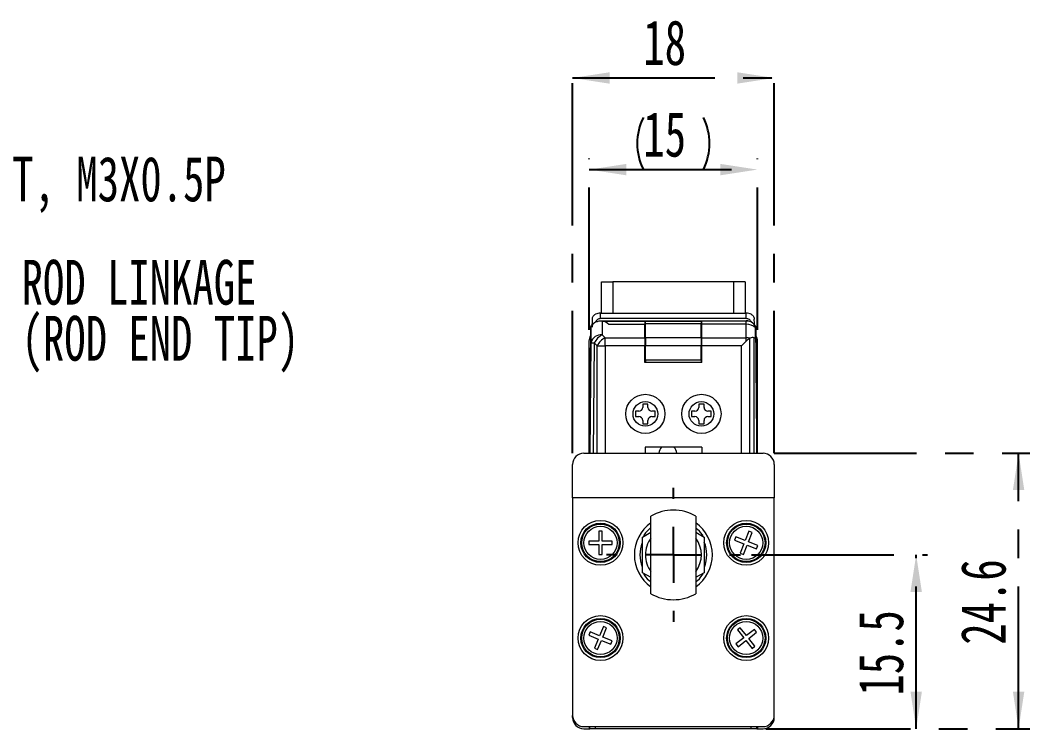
# Model space of a CAD drawing. Header units: millimetres. Extents: x 5 to 415, y 5 to 292.
# Drawn here: x 228.7 to 318.8, y 163.1 to 226.3 of the extents above; entities that cross this region are included whole.
import ezdxf

# ---------------------------------------------------------------- set-up
doc = ezdxf.new("R2010")
doc.units = ezdxf.units.MM
doc.linetypes.add('CENTERX2', pattern=[20.32, 12.7, -2.54, 2.54, -2.54])
doc.layers.add('CENTER_LINE', color=7, linetype='CENTERX2')
doc.styles.add('SLDTEXTSTYLE0', font='TXT', dxfattribs={"width": 0.7})
doc.dimstyles.new('SLDDIMSTYLE1', dxfattribs={"dimtxt": 4, "dimasz": 3.302, "dimexe": 0, "dimexo": 0.0625, "dimgap": 1, "dimtad": 1, "dimrnd": 1e-09, "dimzin": 12, "dimdsep": 46, "dimtxsty": 'SLDTEXTSTYLE0', "dimsah": 1, "dimcen": 0.09, "dimadec": 0, "dimazin": 3, "dimtfac": 1, "dimtofl": 0, "dimtmove": 0, "dimatfit": 3, "dimfxl": 1, "dimfrac": 2, "dimtolj": 1, "dimtzin": 12, "dimarcsym": 0})
doc.dimstyles.new('SLDDIMSTYLE5', dxfattribs={"dimtxt": 4, "dimasz": 3.302, "dimexe": 0, "dimexo": 0.0625, "dimgap": 1, "dimtad": 1, "dimdec": 1, "dimrnd": 1e-09, "dimzin": 12, "dimdsep": 46, "dimtxsty": 'SLDTEXTSTYLE0', "dimsah": 1, "dimcen": 0.09, "dimadec": 0, "dimazin": 3, "dimtfac": 1, "dimtdec": 1, "dimtofl": 0, "dimtmove": 0, "dimatfit": 3, "dimfxl": 1, "dimfrac": 2, "dimtolj": 1, "dimtzin": 12, "dimarcsym": 0})

# ---------------------------------------------------------------- blocks, each defined once
blk = doc.blocks.new('_D_15')
at = {"layer": 'CENTER_LINE'}
for p, q in [((279.455, 198.659), (279.455, 213.96)), ((294.455, 198.659), (294.455, 213.96)), ((279.455, 212.96), (294.455, 212.96))]:
    blk.add_line(p, q, dxfattribs=at)
for centre, start, end in [((288.938, 215.29), 153.43495, 206.56505), ((284.971, 215.29), 333.43495, 26.56505)]:
    blk.add_arc(centre, 5.211, start, end, dxfattribs=at)
for points in [[(279.455, 212.96), (282.757, 212.452), (282.757, 213.468)], [(294.455, 212.96), (291.153, 213.468), (291.153, 212.452)]]:
    blk.add_solid(points, dxfattribs=at)
at = {"layer": 'CENTER_LINE', "insert": (284.277, 218.116), "char_height": 4, "attachment_point": 1, "style": 'SLDTEXTSTYLE0'}
blk.add_mtext('15', dxfattribs=at)
blk = doc.blocks.new('_D_16')
at = {"layer": 'CENTER_LINE'}
for p, q in [((277.955, 187.656), (277.955, 222.139)), ((295.955, 187.656), (295.955, 222.139)), ((277.955, 221.139), (295.955, 221.139))]:
    blk.add_line(p, q, dxfattribs=at)
for points in [[(277.955, 221.139), (281.257, 220.631), (281.257, 221.647)], [(295.955, 221.139), (292.653, 221.647), (292.653, 220.631)]]:
    blk.add_solid(points, dxfattribs=at)
at = {"layer": 'CENTER_LINE', "insert": (284.277, 226.295), "char_height": 4, "attachment_point": 1, "style": 'SLDTEXTSTYLE0'}
blk.add_mtext('18', dxfattribs=at)
blk = doc.blocks.new('_D_17')
at = {"layer": 'CENTER_LINE'}
for p, q in [((293.935, 178.576), (309.618, 178.576)), ((308.618, 163.056), (308.618, 178.576)), ((295.205, 163.056), (309.618, 163.056))]:
    blk.add_line(p, q, dxfattribs=at)
for points in [[(308.618, 178.576), (308.11, 175.274), (309.126, 175.274)], [(308.618, 163.056), (309.126, 166.358), (308.11, 166.358)]]:
    blk.add_solid(points, dxfattribs=at)
at = {"layer": 'CENTER_LINE', "insert": (303.461, 166.022), "char_height": 4, "attachment_point": 1, "rotation": 90, "style": 'SLDTEXTSTYLE0'}
blk.add_mtext('15.5', dxfattribs=at)
blk = doc.blocks.new('_D_18')
at = {"layer": 'CENTER_LINE'}
for p, q in [((295.955, 187.656), (318.756, 187.656)), ((317.756, 163.056), (317.756, 187.656)), ((295.405, 163.056), (318.756, 163.056))]:
    blk.add_line(p, q, dxfattribs=at)
for points in [[(317.756, 187.656), (317.248, 184.354), (318.264, 184.354)], [(317.756, 163.056), (318.264, 166.358), (317.248, 166.358)]]:
    blk.add_solid(points, dxfattribs=at)
at = {"layer": 'CENTER_LINE', "insert": (312.599, 170.562), "char_height": 4, "attachment_point": 1, "rotation": 90, "style": 'SLDTEXTSTYLE0'}
blk.add_mtext('24.6', dxfattribs=at)
blk = doc.blocks.new('SW_CENTERMARKSYMBOL_3')
at = {"layer": 'CENTER_LINE', "color": 0}
for p, q in [((0, 5), (0, 5.98)), ((0, 0), (0, 2.5)), ((-5, 0), (-5.98, 0)), ((0, 0), (-2.5, 0)), ((0, 0), (0, -2.5)), ((0, 0), (2.5, 0)), ((5, 0), (5.98, 0)), ((0, -5), (0, -5.98))]:
    blk.add_line(p, q, dxfattribs=at)
blk = doc.blocks.new('SW_NOTE_0_8')
at = {"layer": 'CENTER_LINE', "color": 0, "insert": (0.538, 2.428), "char_height": 4, "attachment_point": 1, "style": 'SLDTEXTSTYLE0'}
blk.add_mtext('NUT, M3X0.5P', dxfattribs=at)
blk = doc.blocks.new('SW_NOTE_0_9')
at = {"layer": 'CENTER_LINE', "color": 0, "char_height": 4, "attachment_point": 1, "style": 'SLDTEXTSTYLE0'}
for s, insert in [('ROD LINKAGE', (0.517, 2.415)), ('(ROD END TIP)', (0.517, -2.585))]:
    blk.add_mtext(s, dxfattribs=dict(at, insert=insert))

msp = doc.modelspace()

# ---------------------------------------------------------------- linework, layer by layer
at = {"color": 7, "linetype": 'Continuous', "lineweight": 18}
for p, q in [((280.555, 200.159), (280.555, 202.959)), ((292.355, 202.959), (281.555, 202.959)), ((293.355, 202.959), (293.355, 200.159)), ((280.455, 199.659), (280.455, 200.159)), ((280.455, 200.159), (293.455, 200.159)), ((293.455, 199.659), (293.455, 200.159)), ((293.455, 199.659), (280.455, 199.659)), ((280.455, 199.459), (293.455, 199.459)), ((280.455, 199.459), (284.405, 199.459)), ((280.608, 199.447), (280.608, 198.212)), ((280.675, 199.434), (284.405, 199.434)), ((284.405, 199.141), (281.185, 199.141)), ((284.405, 199.434), (284.405, 199.459)), ((284.405, 199.434), (284.405, 199.141)), ((284.405, 197.951), (284.405, 199.141)), ((284.477, 199.459), (284.455, 199.415)), ((284.455, 198.859), (284.455, 199.415)), ((284.455, 199.415), (284.459, 199.407)), ((289.451, 199.407), (284.459, 199.407)), ((284.474, 197.951), (284.463, 199.202)), ((289.446, 199.202), (284.463, 199.202)), ((284.477, 199.459), (289.433, 199.459)), ((289.433, 199.459), (289.455, 199.415)), ((289.435, 197.951), (289.446, 199.202)), ((289.455, 199.415), (289.451, 199.407)), ((289.455, 199.415), (289.455, 198.859)), ((289.505, 199.459), (293.455, 199.459)), ((289.505, 199.432), (289.505, 199.459)), ((293.455, 199.432), (289.505, 199.432)), ((289.505, 199.166), (289.505, 199.432)), ((293.455, 199.166), (289.505, 199.166)), ((289.505, 197.951), (289.505, 199.166)), ((293.455, 199.166), (293.455, 199.432)), ((293.455, 197.951), (293.455, 199.166)), ((294.188, 198.909), (294.184, 199.142)), ((279.489, 187.656), (279.588, 198.958)), ((279.608, 197.514), (279.608, 198.991)), ((280.608, 198.212), (280.869, 197.951)), ((284.455, 198.902), (284.405, 198.902)), ((284.455, 198.859), (284.405, 198.859)), ((284.455, 197.051), (284.455, 198.859)), ((289.455, 198.902), (289.505, 198.902)), ((289.455, 197.051), (289.455, 198.859)), ((289.455, 198.859), (289.505, 198.859)), ((294.294, 197.883), (294.294, 198.842)), ((294.321, 198.958), (294.42, 187.656)), ((279.455, 187.656), (279.455, 197.659)), ((280.162, 197.244), (279.901, 197.505)), ((280.869, 197.244), (280.869, 197.951)), ((280.869, 197.951), (284.405, 197.951)), ((284.405, 197.951), (284.405, 197.244)), ((289.435, 197.951), (284.474, 197.951)), ((289.505, 197.951), (293.455, 197.951)), ((289.505, 197.244), (289.505, 197.951)), ((293.04, 197.244), (293.455, 197.659)), ((293.455, 197.659), (293.455, 197.951)), ((294.455, 187.656), (294.455, 197.659)), ((280.162, 197.244), (280.869, 197.244)), ((284.405, 197.244), (280.869, 197.244)), ((284.405, 195.759), (284.405, 197.244)), ((284.455, 197.051), (284.405, 197.051)), ((284.463, 196.459), (284.405, 196.459)), ((284.46, 196.459), (284.455, 197.051)), ((284.463, 195.959), (284.463, 196.459)), ((289.433, 197.244), (284.476, 197.244)), ((284.476, 195.959), (284.476, 197.244)), ((289.433, 195.959), (289.433, 197.244)), ((289.446, 195.959), (289.446, 196.459)), ((289.446, 196.459), (289.505, 196.459)), ((289.449, 196.459), (289.455, 197.051)), ((289.455, 197.051), (289.505, 197.051)), ((293.04, 197.244), (289.505, 197.244)), ((289.505, 195.759), (289.505, 197.244)), ((284.463, 195.959), (284.405, 195.959)), ((289.505, 195.759), (284.405, 195.759)), ((284.458, 195.959), (284.458, 195.759)), ((284.476, 195.959), (284.467, 195.959)), ((284.467, 195.959), (284.467, 195.759)), ((289.433, 195.959), (284.476, 195.959)), ((289.433, 195.959), (289.442, 195.959)), ((289.442, 195.959), (289.442, 195.759)), ((289.446, 195.959), (289.505, 195.959)), ((289.451, 195.959), (289.451, 195.759)), ((284.221, 192.034), (284.221, 191.742)), ((284.688, 192.034), (284.221, 192.034)), ((284.688, 191.742), (284.688, 192.034)), ((289.688, 192.034), (289.221, 192.034)), ((289.221, 192.034), (289.221, 191.742)), ((289.688, 191.742), (289.688, 192.034)), ((283.58, 191.392), (283.58, 190.925)), ((283.871, 191.392), (283.58, 191.392)), ((285.33, 191.392), (285.038, 191.392)), ((285.33, 190.925), (285.33, 191.392)), ((288.58, 191.392), (288.58, 190.925)), ((288.871, 191.392), (288.58, 191.392)), ((290.33, 191.392), (290.038, 191.392)), ((290.33, 190.925), (290.33, 191.392)), ((283.58, 190.925), (283.871, 190.925)), ((284.221, 190.575), (284.221, 190.284)), ((284.221, 190.284), (284.688, 190.284)), ((284.688, 190.284), (284.688, 190.575)), ((285.038, 190.925), (285.33, 190.925)), ((288.58, 190.925), (288.871, 190.925)), ((289.221, 190.575), (289.221, 190.284)), ((289.221, 190.284), (289.688, 190.284)), ((289.688, 190.284), (289.688, 190.575)), ((290.038, 190.925), (290.33, 190.925)), ((278.955, 187.656), (294.955, 187.656)), ((289.48, 188.184), (284.43, 188.184)), ((284.43, 188.184), (284.43, 187.656)), ((289.48, 188.184), (289.48, 187.656)), ((277.955, 183.656), (277.955, 186.656)), ((295.955, 186.656), (295.955, 183.656)), ((277.955, 183.656), (277.955, 164.256)), ((295.955, 183.656), (277.955, 183.656)), ((295.955, 164.256), (295.955, 183.656)), ((284.955, 175.112), (284.955, 182.04)), ((288.955, 182.04), (288.955, 178.576)), ((280.612, 180.706), (280.297, 180.706)), ((280.297, 180.706), (280.297, 179.814)), ((280.612, 179.814), (280.612, 180.706)), ((284.205, 180.164), (284.947, 180.593)), ((284.349, 180.247), (284.349, 180.355)), ((288.955, 180.597), (289.705, 180.164)), ((289.549, 180.355), (289.549, 180.254)), ((292.54, 180.196), (292.422, 179.904)), ((293.368, 179.861), (292.54, 180.196)), ((293.702, 180.689), (293.368, 179.861)), ((293.66, 179.743), (293.994, 180.571)), ((293.994, 180.571), (293.702, 180.689)), ((280.297, 179.814), (279.405, 179.814)), ((279.405, 179.814), (279.405, 179.499)), ((279.405, 179.499), (280.297, 179.499)), ((280.297, 179.499), (280.297, 178.606)), ((281.505, 179.814), (280.612, 179.814)), ((280.612, 178.606), (280.612, 179.499)), ((280.612, 179.499), (281.505, 179.499)), ((281.505, 179.499), (281.505, 179.814)), ((292.422, 179.904), (293.249, 179.569)), ((293.249, 179.569), (292.915, 178.742)), ((293.207, 178.624), (293.542, 179.451)), ((293.542, 179.451), (294.369, 179.117)), ((294.487, 179.409), (293.66, 179.743)), ((294.369, 179.117), (294.487, 179.409)), ((280.297, 178.606), (280.612, 178.606)), ((288.955, 178.576), (288.955, 175.112)), ((292.915, 178.742), (293.207, 178.624)), ((283.638, 177.456), (283.66, 177.456)), ((290.249, 177.456), (290.271, 177.456)), ((284.97, 176.547), (284.205, 176.989)), ((284.349, 176.798), (284.349, 176.905)), ((289.705, 176.989), (288.941, 176.548)), ((289.549, 176.899), (289.549, 176.798)), ((280.71, 172.187), (280.369, 171.362)), ((280.66, 171.242), (281.001, 172.067)), ((281.001, 172.067), (280.71, 172.187)), ((292.929, 172.079), (292.681, 171.884)), ((293.481, 171.377), (292.929, 172.079)), ((279.544, 171.703), (279.424, 171.412)), ((279.424, 171.412), (280.249, 171.071)), ((280.369, 171.362), (279.544, 171.703)), ((281.485, 170.901), (280.66, 171.242)), ((293.233, 171.183), (292.532, 170.631)), ((292.681, 171.884), (293.233, 171.183)), ((294.182, 171.93), (293.481, 171.377)), ((293.676, 171.13), (294.377, 171.682)), ((294.377, 171.682), (294.182, 171.93)), ((280.249, 171.071), (279.908, 170.246)), ((279.908, 170.246), (280.199, 170.126)), ((280.199, 170.126), (280.54, 170.951)), ((280.54, 170.951), (281.365, 170.61)), ((281.365, 170.61), (281.485, 170.901)), ((292.532, 170.631), (292.727, 170.383)), ((292.727, 170.383), (293.428, 170.935)), ((293.428, 170.935), (293.98, 170.234)), ((294.228, 170.429), (293.676, 171.13)), ((293.98, 170.234), (294.228, 170.429)), ((277.955, 164.056), (277.955, 164.256)), ((295.955, 164.056), (295.955, 164.256)), ((278.955, 163.256), (294.955, 163.256)), ((278.955, 163.056), (279.455, 163.056)), ((279.455, 163.256), (279.455, 163.056)), ((279.455, 163.056), (279.505, 163.056)), ((279.505, 163.056), (279.505, 163.256)), ((280.005, 163.056), (279.505, 163.056)), ((293.905, 163.056), (280.005, 163.056)), ((294.405, 163.056), (293.905, 163.056)), ((294.405, 163.056), (294.405, 163.256)), ((294.405, 163.056), (294.455, 163.056)), ((294.455, 163.256), (294.455, 163.056)), ((294.455, 163.056), (294.955, 163.056))]:
    msp.add_line(p, q, dxfattribs=at)
at = {"color": 8, "linetype": 'Continuous', "lineweight": 18}
for p, q in [((281.555, 202.959), (281.555, 200.159)), ((292.355, 200.159), (292.355, 202.959)), ((279.521, 187.656), (279.608, 197.514)), ((279.901, 197.505), (279.814, 187.656)), ((293.747, 197.888), (293.747, 187.656)), ((294.162, 187.656), (294.162, 197.951)), ((280.162, 187.656), (280.162, 197.244)), ((280.869, 197.244), (280.869, 187.656)), ((293.04, 187.656), (293.04, 197.244)), ((280.005, 163.056), (280.005, 163.256)), ((293.905, 163.056), (293.905, 163.256))]:
    msp.add_line(p, q, dxfattribs=at)
at = {"color": 7, "linetype": 'Continuous', "lineweight": 18}
for centre, radius in [((284.455, 191.159), 1.75), ((289.455, 191.159), 1.75), ((284.455, 191.159), 1.1), ((289.455, 191.159), 1.1), ((280.455, 179.656), 2), ((280.455, 179.656), 1.75), ((280.455, 179.656), 1.678), ((280.455, 179.656), 1.479), ((293.455, 179.656), 2), ((293.455, 179.656), 1.75), ((293.455, 179.656), 1.678), ((293.455, 179.656), 1.479), ((280.455, 171.156), 2), ((293.455, 171.156), 2), ((280.455, 171.156), 1.75), ((280.455, 171.156), 1.678), ((280.455, 171.156), 1.479), ((293.455, 171.156), 1.75), ((293.455, 171.156), 1.678), ((293.455, 171.156), 1.479)]:
    msp.add_circle(centre, radius, dxfattribs=at)
for centre, radius, start, end in [((293.455, 199.159), 1, 63.69863, 90), ((280.455, 198.459), 1, 43.04269, 81.16753), ((293.455, 198.459), 1, 82.48354, 90), ((293.455, 198.459), 1, 77.34027, 90), ((293.496, 198.021), 1.146, 45.82364, 92.07245), ((293.455, 198.459), 1, 32.66721, 77.34027), ((280.455, 198.459), 1, 147.81989, 150.05281), ((280.485, 197.323), 0.897, 82.12722, 167.73628), ((281.361, 196.753), 1.642, 117.27378, 152.72622), ((293.455, 198.459), 1, 29.94719, 32.66721), ((279.907, 202.639), 5.133, 266.658, 269.92808), ((281.621, 196.492), 1.642, 117.27378, 152.72622), ((293.456, 196.573), 1.378, 76.08614, 90.07918), ((293.981, 197.526), 0.43, 116.60592, 122.80643), ((293.455, 197.659), 1, 0, 29.12304), ((283.871, 191.742), 0.35, 270, 0), ((285.038, 191.742), 0.35, 180, 270), ((288.871, 191.742), 0.35, 270, 0), ((290.038, 191.742), 0.35, 180, 270), ((283.871, 190.575), 0.35, 0, 90), ((285.038, 190.575), 0.35, 90, 180), ((288.871, 190.575), 0.35, 0, 90), ((290.038, 190.575), 0.35, 90, 180), ((278.955, 186.656), 1, 90, 180), ((286.459, 187.603), 0.8, 133.44276, 176.15994), ((286.459, 187.603), 0.8, 3.84006, 46.55724), ((294.955, 186.656), 1, 0, 90), ((286.955, 178.576), 4, 60, 120), ((286.955, 178.576), 3.48, 125.07951, 234.92049), ((286.955, 178.576), 3.48, 305.07951, 54.92049), ((286.949, 178.576), 3.15, 129.27262, 145.62874), ((286.949, 178.576), 3.15, 34.37126, 50.44414), ((286.955, 178.576), 2.98, 158.73674, 200.71407), ((286.955, 178.576), 2.5, 143.1301, 180), ((286.955, 178.576), 2.5, 323.1301, 36.8699), ((286.955, 178.576), 2.98, 338.62571, 22.18506), ((286.955, 178.576), 2.5, 180, 216.8699), ((286.949, 178.576), 3.15, 214.37126, 230.72738), ((286.949, 178.576), 3.15, 309.55586, 325.62874), ((286.955, 178.576), 4, 240, 270), ((286.955, 178.576), 4, 270, 300), ((278.955, 164.256), 1, 180, 270), ((278.955, 164.056), 1, 180, 270), ((294.955, 164.256), 1, 270, 0), ((294.955, 164.056), 1, 270, 0)]:
    msp.add_arc(centre, radius, start, end, dxfattribs=at)
for centre, major_axis, ratio, start_param, end_param in [((293.455, 196.244), (0.707, 1.707), 0.414214, 0, 0.445561), ((293.455, 197.659), (1, 0), 0.414214, 0.573826, 0.785398), ((293.455, 294.661), (-1, 114.593), 0.000076, 2.576493, 2.77517), ((294.411, 186.159), (-0.018, 2.1), 0.008727, 5.506371, 7.046704)]:
    msp.add_ellipse(centre, major_axis=major_axis, ratio=ratio, start_param=start_param, end_param=end_param, dxfattribs=at)
for points in [[(280.555, 202.959), (280.57, 202.959), (280.6, 202.959), (280.831, 202.959), (281.161, 202.959), (281.424, 202.959), (281.555, 202.959)], [(293.355, 202.959), (293.34, 202.959), (293.309, 202.959), (293.078, 202.959), (292.748, 202.959), (292.486, 202.959), (292.355, 202.959)], [(279.721, 198.909), (279.725, 198.954), (279.733, 199.042), (279.79, 199.165), (279.874, 199.271), (279.949, 199.319), (279.987, 199.342)]]:
    msp.add_open_spline(points, degree=3, dxfattribs=at)
for points, knots in [([(279.733, 199.616), (279.737, 199.662), (279.746, 199.751), (279.806, 199.878), (279.894, 199.985), (279.973, 200.032), (280.011, 200.055)], [0, 0, 0, 0, 0.268398, 0.522178, 0.764747, 1, 1, 1, 1]), ([(280.455, 200.159), (280.378, 200.154), (280.224, 200.145), (280.082, 200.085), (280.011, 200.055)], [0, 0, 0, 0, 0.500008, 1, 1, 1, 1]), ([(293.898, 200.055), (293.942, 200.028), (294.03, 199.974), (294.122, 199.848), (294.168, 199.724), (294.174, 199.646), (294.176, 199.616)], [0, 0, 0, 0, 0.270501, 0.54064, 0.820446, 1, 1, 1, 1]), ([(279.608, 198.991), (279.612, 198.998), (279.62, 199.01), (279.702, 199.125), (279.861, 199.276), (280.104, 199.41), (280.368, 199.47), (280.543, 199.453), (280.608, 199.447)], [0, 0, 0, 0, 0.154072, 0.309207, 0.488335, 0.671502, 0.878231, 1, 1, 1, 1]), ([(279.725, 199.159), (279.726, 199.235), (279.729, 199.396), (279.732, 199.54), (279.733, 199.616)], [0, 0, 0, 0, 0.479315, 1, 1, 1, 1]), ([(280.455, 199.659), (280.405, 199.654), (280.305, 199.646), (280.17, 199.578), (280.056, 199.477), (280.012, 199.388), (279.989, 199.343)], [0, 0, 0, 0, 0.249883, 0.499844, 0.749883, 1, 1, 1, 1]), ([(284.463, 199.202), (284.462, 199.266), (284.461, 199.382), (284.459, 199.399), (284.459, 199.407)], [0, 0, 0, 0, 0.557681, 1, 1, 1, 1]), ([(289.451, 199.407), (289.45, 199.394), (289.448, 199.373), (289.447, 199.254), (289.446, 199.202)], [0, 0, 0, 0, 0.557682, 1, 1, 1, 1]), ([(293.92, 199.343), (293.898, 199.388), (293.853, 199.477), (293.739, 199.578), (293.604, 199.646), (293.504, 199.654), (293.455, 199.659)], [0, 0, 0, 0, 0.250117, 0.500156, 0.750117, 1, 1, 1, 1]), ([(293.674, 199.434), (293.672, 199.434), (293.669, 199.434), (293.634, 199.433), (293.58, 199.433), (293.517, 199.432), (293.474, 199.432), (293.455, 199.432)], [0, 0, 0, 0, 0.209529, 0.419059, 0.628588, 0.838117, 1, 1, 1, 1]), ([(294.184, 199.159), (294.183, 199.231), (294.18, 199.391), (294.177, 199.536), (294.176, 199.616)], [0, 0, 0, 0, 0.4520547, 1, 1, 1, 1]), ([(294.296, 198.998), (294.296, 198.997), (294.296, 198.994), (294.295, 198.956), (294.294, 198.899), (294.294, 198.85), (294.294, 198.842)], [0, 0, 0, 0, 0.238751, 0.502449, 0.923769, 1, 1, 1, 1]), ([(279.455, 197.659), (279.46, 197.747), (279.471, 197.916), (279.545, 198.067), (279.581, 198.14)], [0, 0, 0, 0, 0.522752, 1, 1, 1, 1]), ([(284.474, 197.951), (284.475, 197.835), (284.476, 197.627), (284.476, 197.362), (284.476, 197.244)], [0, 0, 0, 0, 0.557568, 1, 1, 1, 1]), ([(289.435, 197.951), (289.435, 197.835), (289.433, 197.627), (289.433, 197.362), (289.433, 197.244)], [0, 0, 0, 0, 0.557568, 1, 1, 1, 1]), ([(293.747, 197.888), (293.673, 197.838), (293.575, 197.773), (293.477, 197.68), (293.455, 197.659)], [0, 0, 0, 0, 0.765617, 1, 1, 1, 1]), ([(284.205, 176.989), (284.205, 177.122), (284.205, 177.712), (284.205, 178.777), (284.205, 179.699), (284.205, 180.164)], [0, 0, 0, 0, 0.126972, 0.560077, 1, 1, 1, 1]), ([(289.705, 180.164), (289.705, 179.706), (289.705, 178.784), (289.705, 177.719), (289.705, 177.122), (289.705, 176.989)], [0, 0, 0, 0, 0.433314, 0.873028, 1, 1, 1, 1])]:
    msp.add_open_spline(points, degree=3, knots=knots, dxfattribs=at)

# ---------------------------------------------------------------- block references
at = {"layer": 'CENTER_LINE'}
for name, p in [('SW_NOTE_0_8', (223.626, 211.7)), ('SW_NOTE_0_9', (228.288, 202.493)), ('SW_CENTERMARKSYMBOL_3', (286.955, 178.576))]:
    msp.add_blockref(name, p, dxfattribs=at)

# ---------------------------------------------------------------- dimensions: what is measured, and where the dimension line sits
dim = msp.add_linear_dim(base=(295.955, 221.139), p1=(277.955, 186.656), p2=(295.955, 186.656), dimstyle='SLDDIMSTYLE1', dxfattribs=at)
dim.commit()
dim.dimension.update_dxf_attribs({"geometry": '_D_16', "text_midpoint": (286.955, 221.139), "dimtype": 160})
dim = msp.add_linear_dim(base=(294.455, 212.96), p1=(279.455, 197.659), p2=(294.455, 197.659), text='(<>)', dimstyle='SLDDIMSTYLE1', dxfattribs=at)
dim.commit()
dim.dimension.update_dxf_attribs({"geometry": '_D_15', "text_midpoint": (286.955, 212.96), "dimtype": 160})
for base, p1, p2, dimstyle, picture, middle in [((317.756, 187.656), (294.405, 163.056), (294.955, 187.656), 'SLDDIMSTYLE1', '_D_18', (317.756, 175.356)), ((308.618, 178.576), (294.205, 163.056), (292.935, 178.576), 'SLDDIMSTYLE5', '_D_17', (308.618, 170.816))]:
    dim = msp.add_linear_dim(base=base, p1=p1, p2=p2, angle=90, dimstyle=dimstyle, dxfattribs=at)
    dim.commit()
    dim.dimension.update_dxf_attribs({"geometry": picture, "text_midpoint": middle, "dimtype": 160})

doc.saveas('drawing.dxf')
